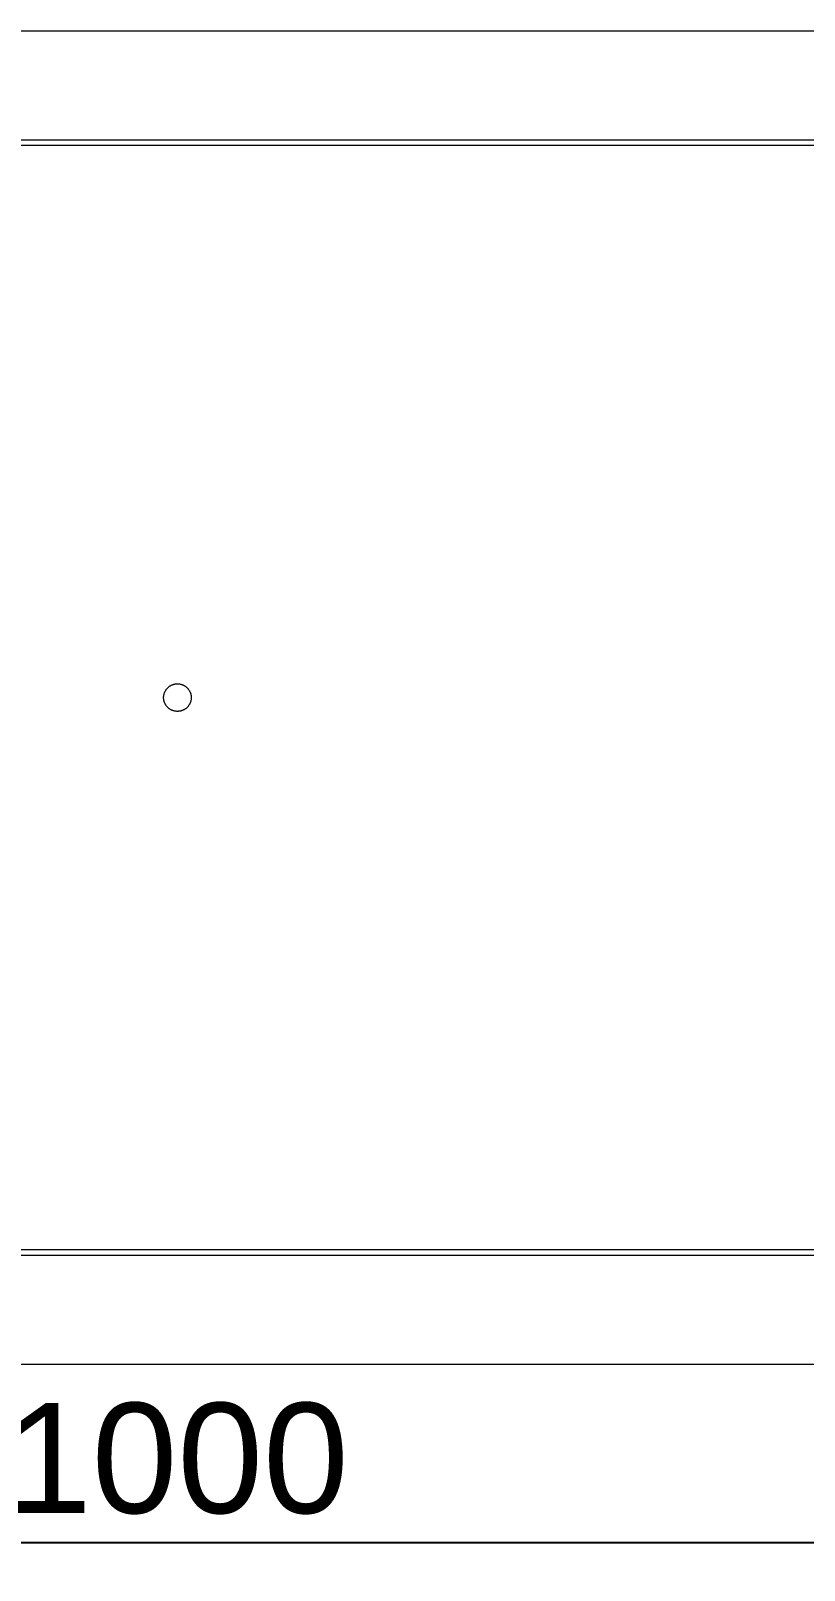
# Model space of a CAD drawing. Header units: millimetres. Extents: x -119 to 3638, y -51 to 1798.
# Drawn here: x 442 to 723, y -51 to 507 of the extents above; entities that cross this region are included whole.
import ezdxf

# ---------------------------------------------------------------- set-up
doc = ezdxf.new("R2010")
doc.units = ezdxf.units.MM
doc.layers.add('ZANO_R', color=7, linetype='Continuous', lineweight=0)
doc.layers.add('ZANO_W', color=1, linetype='Continuous', lineweight=0)
doc.styles.add('Arial', font='arial.ttf')
doc.styles.get("Standard").update_dxf_attribs({"font": 'ARIALUNI.TTF'})
doc.dimstyles.new('pl i ang', dxfattribs={"dimtxt": 50, "dimasz": 50, "dimexe": 1.25, "dimexo": 0.625, "dimgap": 10, "dimtad": 1, "dimtoh": 1, "dimtxsty": 'Standard', "dimcen": 2.5, "dimclrd": 1, "dimclre": 1, "dimclrt": 1, "dimadec": 0, "dimazin": 0, "dimtfac": 1, "dimtmove": 0, "dimatfit": 3, "dimfxl": 1, "dimarcsym": 1})

# ---------------------------------------------------------------- blocks, each defined once
blk = doc.blocks.new('*D389')
at = {"layer": 'ZANO_W', "color": 1, "lineweight": -2}
for p, q in [((-4.79, 17.22), (-4.79, -51.45)), ((995.21, 17.22), (995.21, -51.45)), ((35.21, -41.45), (955.21, -41.45))]:
    blk.add_line(p, q, dxfattribs=at)
at = {"layer": 'ZANO_W', "color": 1}
for points in [[(35.21, -34.78), (35.21, -48.11), (-4.79, -41.45)], [(955.21, -48.11), (955.21, -34.78), (995.21, -41.45)]]:
    blk.add_solid(points, dxfattribs=at)
at = {"layer": 'ZANO_W', "color": 1, "insert": (495.21, -11.02), "char_height": 40, "attachment_point": 5, "style": 'Arial'}
blk.add_mtext('1000', dxfattribs=at)

msp = doc.modelspace()

# ---------------------------------------------------------------- linework, layer by layer
at = {"layer": 'ZANO_R'}
for p, q in [((-0.79, 507.08), (991.21, 507.08)), ((953.21, 467.4), (37.21, 467.4)), ((953.21, 465.42), (37.21, 465.42)), ((491.15, 268.06), (491.25, 268.2)), ((491.25, 268.2), (491.36, 268.33)), ((491.36, 268.33), (491.47, 268.46)), ((491.47, 268.46), (491.58, 268.59)), ((491.58, 268.59), (491.71, 268.71)), ((491.71, 268.71), (491.83, 268.83)), ((491.83, 268.83), (491.96, 268.95)), ((491.96, 268.95), (492.09, 269.06)), ((492.09, 269.06), (492.23, 269.16)), ((492.23, 269.16), (492.37, 269.26)), ((492.37, 269.26), (492.51, 269.36)), ((492.51, 269.36), (492.66, 269.45)), ((492.66, 269.45), (492.81, 269.53)), ((492.81, 269.53), (492.96, 269.61)), ((492.96, 269.61), (493.12, 269.69)), ((493.12, 269.69), (493.28, 269.76)), ((493.28, 269.76), (493.44, 269.82)), ((493.44, 269.82), (493.6, 269.88)), ((493.6, 269.88), (493.76, 269.93)), ((493.76, 269.93), (493.93, 269.98)), ((493.93, 269.98), (494.1, 270.02)), ((494.1, 270.02), (494.27, 270.06)), ((494.27, 270.06), (494.44, 270.09)), ((494.44, 270.09), (494.61, 270.11)), ((494.61, 270.11), (494.78, 270.13)), ((494.78, 270.13), (494.95, 270.14)), ((494.95, 270.14), (495.12, 270.15)), ((495.12, 270.15), (495.3, 270.15)), ((495.3, 270.15), (495.47, 270.14)), ((495.47, 270.14), (495.64, 270.13)), ((495.64, 270.13), (495.81, 270.11)), ((495.81, 270.11), (495.98, 270.09)), ((495.98, 270.09), (496.15, 270.06)), ((496.15, 270.06), (496.32, 270.02)), ((496.32, 270.02), (496.49, 269.98)), ((496.49, 269.98), (496.66, 269.93)), ((496.66, 269.93), (496.82, 269.88)), ((496.82, 269.88), (496.98, 269.82)), ((496.98, 269.82), (497.14, 269.76)), ((497.14, 269.76), (497.3, 269.69)), ((497.3, 269.69), (497.46, 269.61)), ((497.46, 269.61), (497.61, 269.53)), ((497.61, 269.53), (497.76, 269.45)), ((497.76, 269.45), (497.91, 269.36)), ((497.91, 269.36), (498.05, 269.26)), ((498.05, 269.26), (498.19, 269.16)), ((498.19, 269.16), (498.33, 269.06)), ((498.33, 269.06), (498.46, 268.95)), ((498.46, 268.95), (498.59, 268.83)), ((498.59, 268.83), (498.72, 268.71)), ((498.72, 268.71), (498.84, 268.59)), ((498.84, 268.59), (498.95, 268.46)), ((498.95, 268.46), (499.07, 268.33)), ((499.07, 268.33), (499.17, 268.2)), ((499.17, 268.2), (499.28, 268.06)), ((490.21, 265.32), (490.22, 265.49)), ((490.21, 265.15), (490.21, 265.32)), ((490.21, 264.97), (490.21, 265.15)), ((490.22, 264.8), (490.21, 264.97)), ((490.22, 265.49), (490.24, 265.66)), ((490.24, 264.63), (490.22, 264.8)), ((490.24, 265.66), (490.26, 265.84)), ((490.26, 264.46), (490.24, 264.63)), ((490.26, 265.84), (490.28, 266.01)), ((490.28, 264.29), (490.26, 264.46)), ((490.28, 266.01), (490.32, 266.18)), ((490.32, 264.12), (490.28, 264.29)), ((490.32, 266.18), (490.36, 266.34)), ((490.36, 263.95), (490.32, 264.12)), ((490.36, 266.34), (490.4, 266.51)), ((490.4, 263.78), (490.36, 263.95)), ((490.4, 266.51), (490.45, 266.68)), ((490.45, 263.62), (490.4, 263.78)), ((490.45, 266.68), (490.51, 266.84)), ((490.51, 263.46), (490.45, 263.62)), ((490.51, 266.84), (490.57, 267)), ((490.57, 263.29), (490.51, 263.46)), ((490.57, 267), (490.63, 267.16)), ((490.63, 263.13), (490.57, 263.29)), ((490.63, 267.16), (490.71, 267.32)), ((490.71, 262.98), (490.63, 263.13)), ((490.71, 267.32), (490.78, 267.47)), ((490.78, 262.82), (490.71, 262.98)), ((490.78, 267.47), (490.87, 267.62)), ((490.87, 262.67), (490.78, 262.82)), ((490.87, 267.62), (490.95, 267.77)), ((490.95, 262.52), (490.87, 262.67)), ((490.95, 267.77), (491.05, 267.92)), ((491.05, 262.38), (490.95, 262.52)), ((491.05, 267.92), (491.15, 268.06)), ((499.28, 268.06), (499.37, 267.92)), ((499.37, 267.92), (499.47, 267.77)), ((499.47, 262.52), (499.37, 262.38)), ((499.47, 267.77), (499.55, 267.62)), ((499.55, 262.67), (499.47, 262.52)), ((499.55, 267.62), (499.64, 267.47)), ((499.64, 262.82), (499.55, 262.67)), ((499.64, 267.47), (499.72, 267.32)), ((499.72, 262.98), (499.64, 262.82)), ((499.72, 267.32), (499.79, 267.16)), ((499.79, 263.13), (499.72, 262.98)), ((499.79, 267.16), (499.85, 267)), ((499.85, 263.29), (499.79, 263.13)), ((499.85, 267), (499.92, 266.84)), ((499.92, 263.46), (499.85, 263.29)), ((499.92, 266.84), (499.97, 266.68)), ((499.97, 263.62), (499.92, 263.46)), ((499.97, 266.68), (500.02, 266.51)), ((500.02, 263.78), (499.97, 263.62)), ((500.02, 266.51), (500.07, 266.34)), ((500.07, 263.95), (500.02, 263.78)), ((500.07, 266.34), (500.1, 266.18)), ((500.1, 264.12), (500.07, 263.95)), ((500.1, 266.18), (500.14, 266.01)), ((500.14, 264.29), (500.1, 264.12)), ((500.14, 266.01), (500.16, 265.84)), ((500.16, 264.46), (500.14, 264.29)), ((500.16, 265.84), (500.18, 265.66)), ((500.18, 264.63), (500.16, 264.46)), ((500.18, 265.66), (500.2, 265.49)), ((500.2, 264.8), (500.18, 264.63)), ((500.2, 265.49), (500.21, 265.32)), ((500.21, 264.97), (500.2, 264.8)), ((500.21, 265.32), (500.21, 265.15)), ((500.21, 265.15), (500.21, 264.97)), ((491.15, 262.24), (491.05, 262.38)), ((491.25, 262.1), (491.15, 262.24)), ((491.36, 261.96), (491.25, 262.1)), ((491.47, 261.83), (491.36, 261.96)), ((491.58, 261.7), (491.47, 261.83)), ((491.71, 261.58), (491.58, 261.7)), ((491.83, 261.46), (491.71, 261.58)), ((491.96, 261.35), (491.83, 261.46)), ((492.09, 261.24), (491.96, 261.35)), ((492.23, 261.13), (492.09, 261.24)), ((492.37, 261.03), (492.23, 261.13)), ((492.51, 260.94), (492.37, 261.03)), ((492.66, 260.85), (492.51, 260.94)), ((492.81, 260.76), (492.66, 260.85)), ((492.96, 260.68), (492.81, 260.76)), ((493.12, 260.61), (492.96, 260.68)), ((493.28, 260.54), (493.12, 260.61)), ((493.44, 260.47), (493.28, 260.54)), ((493.6, 260.41), (493.44, 260.47)), ((493.76, 260.36), (493.6, 260.41)), ((493.93, 260.31), (493.76, 260.36)), ((494.1, 260.27), (493.93, 260.31)), ((494.27, 260.24), (494.1, 260.27)), ((494.44, 260.21), (494.27, 260.24)), ((494.61, 260.18), (494.44, 260.21)), ((494.78, 260.17), (494.61, 260.18)), ((494.95, 260.15), (494.78, 260.17)), ((495.12, 260.15), (494.95, 260.15)), ((495.3, 260.15), (495.12, 260.15)), ((495.47, 260.15), (495.3, 260.15)), ((495.64, 260.17), (495.47, 260.15)), ((495.81, 260.18), (495.64, 260.17)), ((495.98, 260.21), (495.81, 260.18)), ((496.15, 260.24), (495.98, 260.21)), ((496.32, 260.27), (496.15, 260.24)), ((496.49, 260.31), (496.32, 260.27)), ((496.66, 260.36), (496.49, 260.31)), ((496.82, 260.41), (496.66, 260.36)), ((496.98, 260.47), (496.82, 260.41)), ((497.14, 260.54), (496.98, 260.47)), ((497.3, 260.61), (497.14, 260.54)), ((497.46, 260.68), (497.3, 260.61)), ((497.61, 260.76), (497.46, 260.68)), ((497.76, 260.85), (497.61, 260.76)), ((497.91, 260.94), (497.76, 260.85)), ((498.05, 261.03), (497.91, 260.94)), ((498.19, 261.13), (498.05, 261.03)), ((498.33, 261.24), (498.19, 261.13)), ((498.46, 261.35), (498.33, 261.24)), ((498.59, 261.46), (498.46, 261.35)), ((498.72, 261.58), (498.59, 261.46)), ((498.84, 261.7), (498.72, 261.58)), ((498.95, 261.83), (498.84, 261.7)), ((499.07, 261.96), (498.95, 261.83)), ((499.17, 262.1), (499.07, 261.96)), ((499.28, 262.24), (499.17, 262.1)), ((499.37, 262.38), (499.28, 262.24)), ((37.21, 64.88), (953.21, 64.88)), ((37.21, 62.9), (953.21, 62.9)), ((991.21, 23.22), (-0.79, 23.22))]:
    msp.add_line(p, q, dxfattribs=at)

# ---------------------------------------------------------------- dimensions: what is measured, and where the dimension line sits
at = {"layer": 'ZANO_W'}
dim = msp.add_linear_dim(base=(995.21, -41.45), p1=(-4.79, 27.22), p2=(995.21, 27.22), dimstyle='pl i ang', override={"dimtxt": 40, "dimasz": 40, "dimexe": 10, "dimexo": 10, "dimtoh": 0, "dimdec": 0, "dimtxsty": 'Arial', "dimtdec": 0, "dimtmove": 1}, dxfattribs=at)
dim.commit()
dim.dimension.update_dxf_attribs({"geometry": '*D389', "text_midpoint": (495.21, -11.02)})

doc.saveas('drawing.dxf')
